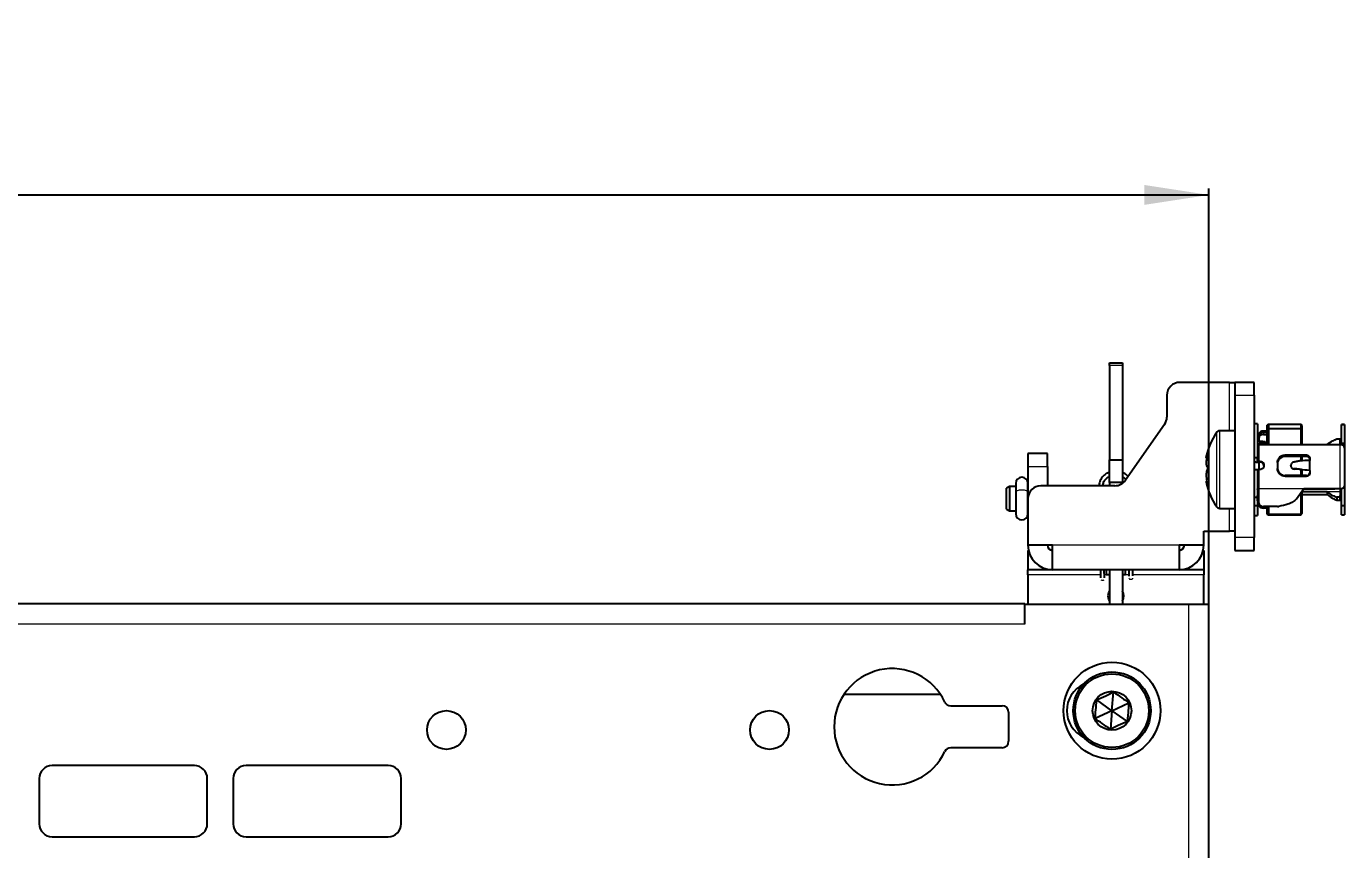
# Model space of a CAD drawing. Header units: millimetres. Extents: x -599 to 823, y -273 to 1990.
# Drawn here: x -190.4 to 13.6, y 1786.7 to 1914.1 of the extents above; entities that cross this region are included whole.
import ezdxf

# ---------------------------------------------------------------- set-up
doc = ezdxf.new("R2010")
doc.units = ezdxf.units.MM
doc.layers.add('FORMAT', color=7, linetype='Continuous')
doc.styles.add('SLDTEXTSTYLE0', font='TXT', dxfattribs={"width": 0.75})
doc.dimstyles.new('SLDDIMSTYLE0', dxfattribs={"dimtxt": 20, "dimasz": 10, "dimexe": 0, "dimexo": 0.0625, "dimgap": 5, "dimtad": 2, "dimdec": 1, "dimrnd": 1e-09, "dimzin": 12, "dimdsep": 46, "dimtxsty": 'SLDTEXTSTYLE0', "dimsah": 1, "dimcen": 0.09, "dimadec": 0, "dimazin": 3, "dimtfac": 1, "dimtofl": 0, "dimtmove": 0, "dimatfit": 3, "dimfxl": 0, "dimfrac": 2, "dimtolj": 1, "dimtzin": 12, "dimarcsym": 0})

# ---------------------------------------------------------------- blocks, each defined once
blk = doc.blocks.new('_D_1')
at = {"layer": 'FORMAT'}
for p, q in [((-493.4, 1824.76), (-493.4, 1889.05)), ((-7.4, 1824.76), (-7.4, 1889.05)), ((-493.4, 1888.05), (-7.4, 1888.05))]:
    blk.add_line(p, q, dxfattribs=at)
for points in [[(-493.4, 1888.05), (-483.4, 1886.51), (-483.4, 1889.59)], [(-7.4, 1888.05), (-17.4, 1889.59), (-17.4, 1886.51)]]:
    blk.add_solid(points, dxfattribs=at)
at = {"layer": 'FORMAT', "insert": (-272.57, 1913.83), "char_height": 20, "attachment_point": 1, "style": 'SLDTEXTSTYLE0'}
blk.add_mtext('486', dxfattribs=at)

msp = doc.modelspace()

# ---------------------------------------------------------------- linework, layer by layer
at = {"color": 7, "linetype": 'Continuous', "lineweight": 25}
for p, q in [((-22.8, 1862.05), (-20.8, 1862.05)), ((-22.8, 1861.68), (-22.8, 1862.05)), ((-22.8, 1861.68), (-22.8, 1847.05)), ((-20.8, 1862.05), (-20.8, 1861.68)), ((-20.8, 1861.68), (-20.8, 1847.05)), ((-4.2, 1859.05), (-11.9, 1859.05)), ((-4.2, 1859.05), (-3.4, 1859.05)), ((-3.4, 1859.05), (-3.4, 1857.05)), ((-0.4, 1859.05), (-3.4, 1859.05)), ((-0.4, 1857.05), (-0.4, 1859.05)), ((-13.9, 1857.05), (-13.9, 1853.68)), ((-3.4, 1857.05), (-3.4, 1835.05)), ((-0.4, 1857.05), (-0.4, 1835.05)), ((-14.26, 1852.53), (-20.3, 1843.9)), ((0.1, 1852.65), (-0.4, 1852.65)), ((0.1, 1852.65), (0.1, 1847.41)), ((1.8, 1852.55), (1.6, 1852.43)), ((1.6, 1851.82), (1.6, 1852.43)), ((6.89, 1852.55), (1.8, 1852.55)), ((1.8, 1852.55), (1.8, 1851.89)), ((7, 1852.35), (6.89, 1852.55)), ((6.89, 1851.89), (6.89, 1852.55)), ((7, 1852.35), (7, 1851.76)), ((13.6, 1852.55), (13.1, 1852.55)), ((13.1, 1852.55), (13.1, 1852.55)), ((13.1, 1852.55), (13.6, 1852.55)), ((13.1, 1849.62), (13.1, 1852.55)), ((13.6, 1852.55), (13.6, 1852.55)), ((13.6, 1852.55), (13.6, 1849.62)), ((-3.4, 1851.55), (-5.72, 1851.55)), ((0.3, 1850.68), (0.3, 1850.99)), ((0.3, 1850.37), (0.3, 1850.68)), ((0.3, 1850.37), (0.3, 1849.99)), ((1.6, 1851.5), (1.05, 1851.5)), ((1.6, 1851.27), (1.05, 1851.27)), ((1.05, 1850.97), (1.6, 1850.97)), ((1.8, 1851.89), (1.6, 1851.82)), ((1.6, 1849.41), (1.6, 1851.82)), ((1.8, 1851.89), (1.8, 1849.41)), ((1.8, 1851.89), (6.89, 1851.89)), ((6.89, 1849.41), (6.89, 1851.89)), ((7, 1851.76), (6.89, 1851.89)), ((7, 1851.76), (7, 1849.41)), ((12.4, 1850.29), (12.9, 1850.29)), ((0.1, 1849.49), (0.34, 1849.41)), ((0.3, 1849.41), (10.9, 1849.41)), ((1.6, 1849.7), (0.4, 1849.7)), ((0.4, 1849.4), (0.4, 1849.7)), ((7, 1849.5), (7.08, 1849.41)), ((10.9, 1849.41), (12.9, 1849.41)), ((13.1, 1849.62), (13.6, 1849.62)), ((13.1, 1849.39), (13.1, 1849.62)), ((13.6, 1849.62), (13.6, 1848.85)), ((13.6, 1848.85), (13.6, 1843.04)), ((-32.4, 1848.05), (-35.4, 1848.05)), ((-35.4, 1848.05), (-35.4, 1846.05)), ((-32.4, 1846.05), (-32.4, 1848.05)), ((-22.8, 1847.05), (-20.8, 1847.05)), ((-22.8, 1843.55), (-22.8, 1847.05)), ((-20.8, 1847.05), (-20.8, 1843.55)), ((-0.4, 1847.41), (0.1, 1847.41)), ((0.1, 1846.88), (0.1, 1847.41)), ((0.55, 1846.82), (0.3, 1846.82)), ((0.55, 1846.69), (0.3, 1846.69)), ((0.4, 1845.53), (0.4, 1846.69)), ((1.1, 1846.28), (1.1, 1846.12)), ((3.2, 1846.67), (3.2, 1845.72)), ((4.4, 1847.81), (7.7, 1847.81)), ((7.7, 1847.57), (4.4, 1847.57)), ((6.89, 1846.92), (6.89, 1847.57)), ((7, 1847.57), (7, 1846.93)), ((8.2, 1847.35), (8.2, 1846.98)), ((8.2, 1845.4), (8.2, 1846.98)), ((-35.4, 1846.05), (-35.4, 1841.05)), ((-32.4, 1846.05), (-32.4, 1843.05)), ((-0.4, 1845.58), (0.1, 1845.58)), ((0.1, 1845.58), (0.1, 1841.25)), ((0.55, 1845.57), (0.3, 1845.57)), ((7.7, 1844.62), (4.4, 1844.62)), ((4.4, 1844.52), (7.7, 1844.52)), ((5.27, 1846.14), (5.27, 1846.18)), ((5.6, 1845.68), (5.84, 1845.63)), ((5.93, 1845.62), (5.84, 1845.64)), ((6.89, 1844.62), (6.89, 1845.55)), ((7, 1845.56), (7, 1844.62)), ((8.2, 1845.4), (8.2, 1845.01)), ((-38.25, 1842.95), (-38.75, 1842.66)), ((-38.75, 1839.44), (-38.75, 1842.66)), ((-37.3, 1842.95), (-38.25, 1842.95)), ((-38.25, 1842.95), (-38.25, 1839.15)), ((-37.3, 1843.42), (-37.3, 1842.05)), ((-35.4, 1842.05), (-35.4, 1843.42)), ((-35.4, 1842.95), (-35.4, 1842.95)), ((-21.94, 1843.05), (-33.4, 1843.05)), ((-24.37, 1843.15), (-24.37, 1843.05)), ((-23.77, 1843.05), (-23.77, 1843.15)), ((-20.8, 1843.55), (-22.8, 1843.55)), ((-22.8, 1843.55), (-22.8, 1843.05)), ((-20.8, 1843.55), (-20.8, 1843.41)), ((-7.8, 1843.69), (-7.82, 1843.69)), ((0.13, 1842.55), (0.3, 1842.55)), ((0.3, 1840.42), (0.3, 1842.61)), ((6.15, 1841.02), (7.3, 1842.61)), ((7, 1842.2), (7, 1841.9)), ((7.26, 1842.55), (12.1, 1842.55)), ((7.3, 1842.61), (12.9, 1842.61)), ((12.1, 1842.55), (12.16, 1842.61)), ((12.1, 1842.55), (12.1, 1842.61)), ((13.1, 1840), (13.1, 1842.63)), ((13.58, 1842.93), (13.6, 1842.93)), ((13.6, 1843.04), (13.6, 1842.93)), ((13.6, 1842.93), (13.6, 1840)), ((-37.3, 1842.05), (-37.3, 1838.72)), ((-35.4, 1838.72), (-35.4, 1842.05)), ((-35.4, 1841.05), (-35.4, 1833.85)), ((0.1, 1841.25), (-0.4, 1841.25)), ((0.1, 1842.06), (0.3, 1842.09)), ((0.1, 1841.25), (0.1, 1839.93)), ((0.3, 1840.11), (0.3, 1840.42)), ((6.68, 1841.76), (6.89, 1841.76)), ((6.89, 1841.76), (6.89, 1842.04)), ((6.89, 1841.76), (7, 1841.9)), ((6.89, 1838.67), (6.89, 1841.76)), ((10.9, 1842.09), (7, 1842.09)), ((7, 1841.9), (7, 1838.84)), ((7, 1841.6), (7.08, 1841.69)), ((7, 1841.69), (10.9, 1841.69)), ((10.9, 1842.09), (10.9, 1841.69)), ((12.4, 1841.3), (12.4, 1840.81)), ((12.9, 1841.3), (12.4, 1841.3)), ((12.4, 1840.81), (12.9, 1840.81)), ((12.9, 1841.3), (12.9, 1841.55)), ((12.9, 1840.81), (12.9, 1841.3)), ((-38.75, 1839.44), (-38.25, 1839.15)), ((-38.25, 1839.15), (-37.3, 1839.15)), ((-35.4, 1839.15), (-35.4, 1839.15)), ((-5.72, 1839.55), (-3.4, 1839.55)), ((0.1, 1839.93), (-0.4, 1839.93)), ((-0.4, 1838.45), (0.1, 1838.45)), ((0.1, 1839.93), (0.1, 1838.45)), ((3.2, 1839.83), (1.05, 1839.83)), ((1.6, 1839.6), (1.05, 1839.6)), ((1.6, 1838.77), (1.6, 1839.83)), ((1.6, 1838.77), (1.8, 1838.67)), ((1.6, 1838.67), (1.6, 1838.77)), ((1.6, 1838.67), (1.8, 1838.55)), ((1.8, 1839.83), (1.8, 1838.67)), ((1.8, 1838.67), (6.89, 1838.67)), ((1.8, 1838.67), (1.8, 1838.55)), ((1.8, 1838.55), (6.89, 1838.55)), ((6.89, 1838.67), (7, 1838.84)), ((6.89, 1838.55), (7, 1838.75)), ((6.89, 1838.55), (6.89, 1838.67)), ((7, 1838.84), (7, 1838.75)), ((13.1, 1840), (13.6, 1840)), ((13.1, 1838.55), (13.1, 1840)), ((13.1, 1838.55), (13.6, 1838.55)), ((13.1, 1838.55), (13.1, 1838.55)), ((13.1, 1838.55), (13.6, 1838.55)), ((13.6, 1840), (13.6, 1838.55)), ((13.6, 1838.55), (13.6, 1838.55)), ((-8.2, 1836.05), (-4.2, 1836.05)), ((-8.2, 1833.85), (-8.2, 1836.05)), ((-3.4, 1836.05), (-4.2, 1836.05)), ((-3.4, 1835.05), (-3.4, 1833.05)), ((-0.4, 1833.05), (-0.4, 1835.05)), ((-31.6, 1833.85), (-35.4, 1833.85)), ((-35.4, 1833.05), (-35.4, 1830.05)), ((-35.4, 1833.05), (-35.31, 1833.05)), ((-31.6, 1830.05), (-31.6, 1833.85)), ((-8.2, 1833.85), (-12, 1833.85)), ((-12, 1833.85), (-12, 1830.05)), ((-8.28, 1833.05), (-8.2, 1833.05)), ((-8.2, 1833.05), (-8.2, 1830.05)), ((-3.4, 1833.05), (-0.4, 1833.05)), ((-31.6, 1830.05), (-35.4, 1830.05)), ((-35.4, 1829.25), (-35.4, 1830.05)), ((-23.3, 1830.05), (-31.6, 1830.05)), ((-24.19, 1830.05), (-24.17, 1828.78)), ((-23.57, 1828.79), (-23.59, 1830.05)), ((-20.3, 1830.05), (-23.3, 1830.05)), ((-23.3, 1830.05), (-23.3, 1829.25)), ((-22.8, 1830.05), (-22.8, 1824.75)), ((-20.8, 1830.05), (-20.8, 1824.75)), ((-12, 1830.05), (-20.3, 1830.05)), ((-20.3, 1829.25), (-20.3, 1830.05)), ((-19.79, 1830.05), (-19.78, 1829.08)), ((-19.18, 1829.09), (-19.19, 1830.04)), ((-8.2, 1830.05), (-12, 1830.05)), ((-8.2, 1830.05), (-8.2, 1829.25)), ((-35.4, 1829.25), (-35.4, 1824.75)), ((-22.8, 1829.25), (-23.3, 1829.25)), ((-20.3, 1829.25), (-20.8, 1829.25)), ((-8.2, 1824.75), (-8.2, 1829.25)), ((-35.9, 1824.76), (-464.9, 1824.76)), ((-35.9, 1824.76), (-35.9, 1824.75)), ((-35.9, 1824.75), (-10.5, 1824.75)), ((-35.9, 1821.66), (-35.9, 1824.75)), ((-10.5, 1824.75), (-7.4, 1824.75)), ((-7.4, -58.25), (-7.4, 1824.75)), ((-48.92, 1810.76), (-63.88, 1810.76)), ((-22.4, 1808.25), (-24.76, 1809.91)), ((-22.4, 1808.25), (-22.15, 1811.13)), ((-47.35, 1809.01), (-39.4, 1809.01)), ((-38.4, 1808.01), (-38.4, 1803.51)), ((-22.4, 1808.25), (-25.02, 1807.03)), ((-22.4, 1808.25), (-22.65, 1805.37)), ((-22.4, 1808.25), (-19.78, 1809.47)), ((-22.4, 1808.25), (-20.03, 1806.59)), ((-39.4, 1802.51), (-47.35, 1802.51)), ((-164.4, 1799.75), (-186.4, 1799.75)), ((-134.4, 1799.75), (-156.4, 1799.75)), ((-188.4, 1797.75), (-188.4, 1790.75)), ((-162.4, 1790.75), (-162.4, 1797.75)), ((-158.4, 1797.75), (-158.4, 1790.75)), ((-132.4, 1790.75), (-132.4, 1797.75)), ((-186.4, 1788.75), (-164.4, 1788.75)), ((-156.4, 1788.75), (-134.4, 1788.75))]:
    msp.add_line(p, q, dxfattribs=at)
at = {"color": 8, "linetype": 'Continuous', "lineweight": 18}
for p, q in [((-20.8, 1861.68), (-22.8, 1861.68)), ((-4.2, 1851.55), (-4.2, 1859.05)), ((-3.4, 1857.05), (-0.4, 1857.05)), ((-6.17, 1839.78), (-6.17, 1851.32)), ((-5.72, 1839.55), (-5.72, 1851.55)), ((1.05, 1851.5), (1.05, 1851.27)), ((1.05, 1851.27), (1.05, 1850.97)), ((0.3, 1849.41), (0.3, 1846.82)), ((12.9, 1842.61), (12.9, 1849.41)), ((0.55, 1846.69), (0.55, 1846.82)), ((4.4, 1847.81), (4.4, 1847.57)), ((7.7, 1847.57), (7.7, 1847.81)), ((-35.4, 1846.05), (-32.4, 1846.05)), ((0.3, 1845.57), (0.3, 1842.61)), ((4.4, 1844.62), (4.4, 1844.52)), ((7.7, 1844.52), (7.7, 1844.62)), ((0.3, 1842.61), (7.3, 1842.61)), ((12.9, 1842.09), (12.9, 1842.61)), ((12.9, 1842.09), (10.9, 1842.09)), ((-4.2, 1836.05), (-4.2, 1839.55)), ((-0.4, 1835.05), (-3.4, 1835.05)), ((-12, 1833.85), (-31.6, 1833.85)), ((-24.18, 1829.25), (-35.4, 1829.25)), ((-23.3, 1829.25), (-23.58, 1829.25)), ((-19.78, 1829.25), (-20.3, 1829.25)), ((-8.2, 1829.25), (-19.18, 1829.25)), ((-10.5, -58.25), (-10.5, 1824.75)), ((-35.9, 1821.66), (-464.9, 1821.66))]:
    msp.add_line(p, q, dxfattribs=at)
at = {"color": 8, "linetype": 'Continuous', "lineweight": 18, "flags": 128}
for points in [[(1.13, 1849.7), (1.14, 1849.81), (1.14, 1849.9), (1.14, 1849.9), (1.14, 1849.9)], [(-37.3, 1842.05), (-37.23, 1842.2), (-37.02, 1842.33), (-36.72, 1842.41), (-36.35, 1842.44)], [(-36.35, 1842.44), (-35.99, 1842.41), (-35.68, 1842.33), (-35.48, 1842.2), (-35.4, 1842.05)], [(-23.77, 1843.15), (-23.79, 1843.09), (-23.82, 1843.05)], [(-19.77, 1828.75), (-19.77, 1828.75), (-19.75, 1828.68), (-19.68, 1828.62), (-19.58, 1828.59), (-19.46, 1828.58), (-19.35, 1828.6), (-19.25, 1828.64), (-19.19, 1828.7), (-19.17, 1828.76)]]:
    msp.add_lwpolyline(points, dxfattribs=at)
at = {"color": 7, "linetype": 'Continuous', "lineweight": 25, "flags": 128}
for points in [[(0.1, 1842.49), (0.1, 1842.51), (0.12, 1842.54), (0.13, 1842.56), (0.16, 1842.58), (0.19, 1842.59), (0.22, 1842.6), (0.26, 1842.61), (0.3, 1842.61)], [(12.9, 1842.61), (13.04, 1842.62), (13.17, 1842.64), (13.29, 1842.68), (13.4, 1842.74), (13.48, 1842.8), (13.55, 1842.87), (13.59, 1842.95), (13.6, 1843.04)], [(12.9, 1841.69), (13.04, 1841.7), (13.1, 1841.71)], [(-23.81, 1830.05), (-23.88, 1830.04), (-23.98, 1830.05)], [(-22.8, 1826.75), (-22.95, 1826.48), (-23.05, 1826)], [(-23.05, 1826), (-22.95, 1825.52), (-22.8, 1825.25)]]:
    msp.add_lwpolyline(points, dxfattribs=at)
at = {"color": 7, "linetype": 'Continuous', "lineweight": 25}
for centre, radius in [((-22.4, 1808.25), 7.5), ((-22.4, 1808.25), 6), ((-22.4, 1808.25), 5.7), ((-22.4, 1808.25), 3), ((-125.4, 1805.26), 3), ((-75.4, 1805.26), 3)]:
    msp.add_circle(centre, radius, dxfattribs=at)
for centre, radius, start, end in [((-11.9, 1857.05), 2, 90, 180), ((-15.9, 1853.68), 2, 325.008, 0), ((2, 1845.55), 10, 144.7485, 169.0158), ((-5.72, 1851.01), 0.54, 90, 144.7485), ((0.95, 1850.84), 0.665, 81.0438, 166.5514), ((0.98, 1850.59), 0.687, 84.2482, 172.7634), ((0.98, 1850.29), 0.687, 84.2482, 172.7634), ((0.28, 1849.59), 0.183, 187.2366, 275.7518), ((12.96, 1848.77), 0.641, 7.2366, 95.7518), ((0.14, 1847.5), 0.821, 229.1472, 281.4476), ((0.25, 1847.05), 0.235, 229.1472, 281.4476), ((-36.35, 1843.42), 0.95, 0, 180), ((0.25, 1859.08), 13.51, 269.3637, 270.2121), ((-33.4, 1841.05), 2, 90, 180), ((-21.94, 1845.05), 2, 270, 325.008), ((2, 1845.55), 10, 190.9122, 215.2515), ((12.92, 1842.27), 0.183, 264.2482, 352.7634), ((0.98, 1840.51), 0.687, 187.2366, 275.7518), ((0.95, 1840.26), 0.665, 193.4486, 278.9562), ((-36.35, 1838.72), 0.95, 180, 0), ((-5.72, 1840.09), 0.54, 215.2515, 270), ((3.2, 1840.76), 0.932, 269.97, 282.0278), ((-31.6, 1833.85), 3.8, 180, 270), ((-31.6, 1833.85), 0.8, 180, 270), ((-12, 1833.85), 0.8, 270, 0), ((-12, 1833.85), 3.8, 270, 0), ((-21.8, 1826), 1.25, 323.1301, 36.8699), ((-56.4, 1805.76), 9, 25.1507, 334.8493), ((-24.9, 1808.25), 4.5, 114.975, 245.025), ((-47.35, 1810.01), 1, 205.1507, 270), ((-39.4, 1808.01), 1, 0, 90), ((-39.4, 1803.51), 1, 270, 0), ((-47.35, 1801.51), 1, 90, 154.8493), ((-186.4, 1797.75), 2, 90, 180), ((-164.4, 1797.75), 2, 0, 90), ((-156.4, 1797.75), 2, 90, 180), ((-134.4, 1797.75), 2, 0, 90), ((-186.4, 1790.75), 2, 180, 270), ((-164.4, 1790.75), 2, 270, 0), ((-156.4, 1790.75), 2, 180, 270), ((-134.4, 1790.75), 2, 270, 0)]:
    msp.add_arc(centre, radius, start, end, dxfattribs=at)
at = {"color": 8, "linetype": 'Continuous', "lineweight": 18}
for centre, radius, start, end in [((-24.24, 1843.15), 0.131, 182.8019, 231.2595), ((-23.87, 1828.83), 0.404, 231.9427, 309.5849)]:
    msp.add_arc(centre, radius, start, end, dxfattribs=at)
at = {"color": 7, "linetype": 'Continuous', "lineweight": 25}
for points, knots in [([(0.1, 1850.36), (0.1, 1850.34), (0.1, 1850.3), (0.12, 1850.25), (0.16, 1850.19), (0.23, 1850.19), (0.28, 1850.18), (0.3, 1850.18)], [0, 0, 0, 0, 0.195353, 0.37764, 0.539051, 0.782239, 1, 1, 1, 1]), ([(10.9, 1849.41), (11.18, 1849.62), (11.68, 1850), (12.18, 1850.2), (12.4, 1850.29)], [0, 0, 0, 0, 0.559911, 1, 1, 1, 1]), ([(12.9, 1849.41), (12.9, 1849.62), (12.9, 1850), (12.9, 1850.2), (12.9, 1850.29)], [0, 0, 0, 0, 0.559866, 1, 1, 1, 1]), ([(0.1, 1850.17), (0.1, 1850.15), (0.1, 1850.11), (0.12, 1850.06), (0.16, 1850.01), (0.23, 1850), (0.4, 1849.98), (0.71, 1849.94), (0.98, 1849.92), (1.14, 1849.9)], [0, 0, 0, 0, 0.052051, 0.100621, 0.143629, 0.208426, 0.277664, 0.558659, 1, 1, 1, 1]), ([(1.14, 1849.9), (1.17, 1849.9), (1.22, 1849.89), (1.27, 1849.87), (1.3, 1849.84), (1.3, 1849.82), (1.3, 1849.81)], [0, 0, 0, 0, 0.266331, 0.548449, 0.829136, 1, 1, 1, 1]), ([(1.3, 1849.81), (1.3, 1849.78), (1.3, 1849.75), (1.3, 1849.71), (1.3, 1849.7)], [0, 0, 0, 0, 0.786734, 1, 1, 1, 1]), ([(-7.82, 1847.41), (-7.82, 1847.41), (-7.83, 1847.39), (-7.8, 1847.53), (-7.73, 1847.79), (-7.64, 1848.02), (-7.61, 1848.08), (-7.6, 1848.1), (-7.6, 1848.09), (-7.6, 1848.08), (-7.6, 1848.05), (-7.62, 1847.97), (-7.7, 1847.62), (-7.79, 1847.17), (-7.83, 1846.67), (-7.81, 1846.3), (-7.74, 1846.12), (-7.67, 1845.99), (-7.64, 1845.94), (-7.62, 1845.89), (-7.61, 1845.85), (-7.6, 1845.82), (-7.6, 1845.8), (-7.6, 1845.79)], [0, 0, 0, 0, 0.01095, 0.084261, 0.251384, 0.301143, 0.326111, 0.336174, 0.341648, 0.347168, 0.3534, 0.364584, 0.407267, 0.575793, 0.655414, 0.736053, 0.89255, 0.931183, 0.955749, 0.971918, 0.988179, 0.994671, 1, 1, 1, 1]), ([(0.55, 1846.82), (0.61, 1846.82), (0.74, 1846.81), (0.9, 1846.71), (1.03, 1846.58), (1.09, 1846.43), (1.1, 1846.32), (1.1, 1846.28)], [0, 0, 0, 0, 0.2143929, 0.4287887, 0.6430611, 0.8568545, 1, 1, 1, 1]), ([(1.1, 1846.15), (1.09, 1846.21), (1.08, 1846.33), (0.99, 1846.5), (0.85, 1846.62), (0.7, 1846.68), (0.59, 1846.69), (0.55, 1846.69)], [0, 0, 0, 0, 0.214211, 0.428471, 0.641842, 0.855602, 1, 1, 1, 1]), ([(3.2, 1846.67), (3.21, 1846.8), (3.24, 1847.06), (3.44, 1847.4), (3.74, 1847.65), (4.07, 1847.78), (4.3, 1847.8), (4.4, 1847.81)], [0, 0, 0, 0, 0.212833, 0.42585, 0.635542, 0.846587, 1, 1, 1, 1]), ([(4.4, 1847.57), (4.27, 1847.56), (4, 1847.54), (3.64, 1847.35), (3.37, 1847.07), (3.22, 1846.75), (3.21, 1846.53), (3.2, 1846.43)], [0, 0, 0, 0, 0.212875, 0.425767, 0.637937, 0.847353, 1, 1, 1, 1]), ([(5.68, 1846.7), (5.63, 1846.69), (5.53, 1846.66), (5.41, 1846.56), (5.32, 1846.42), (5.28, 1846.28), (5.27, 1846.2), (5.27, 1846.18)], [0, 0, 0, 0, 0.225867, 0.451734, 0.677598, 0.903479, 1, 1, 1, 1]), ([(8.2, 1846.98), (7.7, 1846.97), (7.03, 1846.95), (6.14, 1846.8), (5.83, 1846.73), (5.68, 1846.7)], [0, 0, 0, 0, 0.587693, 0.790818, 1, 1, 1, 1]), ([(7.7, 1847.81), (7.76, 1847.8), (7.87, 1847.79), (8.02, 1847.71), (8.13, 1847.6), (8.19, 1847.47), (8.2, 1847.39), (8.2, 1847.35)], [0, 0, 0, 0, 0.214445, 0.428893, 0.643239, 0.857188, 1, 1, 1, 1]), ([(8.2, 1847.12), (8.2, 1847.17), (8.18, 1847.27), (8.1, 1847.41), (7.97, 1847.51), (7.83, 1847.57), (7.74, 1847.57), (7.7, 1847.57)], [0, 0, 0, 0, 0.214295, 0.42863, 0.64223, 0.856153, 1, 1, 1, 1]), ([(-22.8, 1845.11), (-22.83, 1845.1), (-23.14, 1845.04), (-23.66, 1844.68), (-24.18, 1844.08), (-24.36, 1843.52), (-24.37, 1843.21), (-24.37, 1843.15)], [0, 0, 0, 0, 0.027258, 0.332367, 0.638027, 0.91803, 1, 1, 1, 1]), ([(-23.77, 1843.15), (-23.76, 1843.25), (-23.75, 1843.53), (-23.51, 1843.96), (-23.15, 1844.32), (-22.87, 1844.42), (-22.8, 1844.45)], [0, 0, 0, 0, 0.181412, 0.557801, 0.886774, 1, 1, 1, 1]), ([(-19.89, 1844.49), (-20.03, 1844.64), (-20.28, 1844.9), (-20.64, 1845.02), (-20.8, 1845.07)], [0, 0, 0, 0, 0.568541, 1, 1, 1, 1]), ([(-20.8, 1844.43), (-20.67, 1844.37), (-20.43, 1844.25), (-20.31, 1844.06), (-20.25, 1843.98)], [0, 0, 0, 0, 0.543333, 1, 1, 1, 1]), ([(-7.6, 1845.79), (-7.6, 1845.78), (-7.6, 1845.76), (-7.61, 1845.71), (-7.65, 1845.58), (-7.73, 1845.4), (-7.8, 1845.13), (-7.83, 1844.8), (-7.81, 1844.33), (-7.73, 1843.88), (-7.65, 1843.51), (-7.62, 1843.37), (-7.6, 1843.3), (-7.6, 1843.27), (-7.6, 1843.25), (-7.6, 1843.24), (-7.61, 1843.24), (-7.67, 1843.33), (-7.76, 1843.54), (-7.83, 1843.73), (-7.82, 1843.67), (-7.82, 1843.65)], [0, 0, 0, 0, 0.00546, 0.013139, 0.034416, 0.129524, 0.242679, 0.314342, 0.38659, 0.544101, 0.595865, 0.621803, 0.634844, 0.640474, 0.646162, 0.651047, 0.659654, 0.686306, 0.810748, 0.936288, 1, 1, 1, 1]), ([(1.1, 1846.12), (1.09, 1846.06), (1.08, 1845.93), (0.99, 1845.77), (0.85, 1845.64), (0.69, 1845.58), (0.59, 1845.57), (0.55, 1845.57)], [0, 0, 0, 0, 0.2143054, 0.4286504, 0.6422794, 0.8562229, 1, 1, 1, 1]), ([(3.2, 1845.83), (3.21, 1845.7), (3.24, 1845.43), (3.44, 1845.07), (3.73, 1844.8), (4.07, 1844.65), (4.3, 1844.63), (4.4, 1844.62)], [0, 0, 0, 0, 0.212376, 0.424979, 0.633479, 0.843609, 1, 1, 1, 1]), ([(4.4, 1844.52), (4.27, 1844.53), (4, 1844.56), (3.64, 1844.76), (3.37, 1845.06), (3.22, 1845.4), (3.21, 1845.63), (3.2, 1845.72)], [0, 0, 0, 0, 0.213238, 0.42649, 0.63916, 0.849598, 1, 1, 1, 1]), ([(5.27, 1846.14), (5.28, 1846.08), (5.29, 1845.97), (5.36, 1845.83), (5.47, 1845.73), (5.59, 1845.68), (5.66, 1845.68), (5.68, 1845.67)], [0, 0, 0, 0, 0.225883, 0.451767, 0.67765, 0.903524, 1, 1, 1, 1]), ([(8.2, 1845.4), (7.7, 1845.45), (7.03, 1845.51), (6.14, 1845.66), (5.83, 1845.67), (5.68, 1845.67)], [0, 0, 0, 0, 0.587693, 0.790818, 1, 1, 1, 1]), ([(7, 1845.54), (6.96, 1845.54), (6.76, 1845.56), (6.36, 1845.62), (6.07, 1845.62), (5.93, 1845.62)], [0, 0, 0, 0, 0.099559, 0.54474, 1, 1, 1, 1]), ([(7.7, 1844.62), (7.76, 1844.63), (7.87, 1844.64), (8.02, 1844.72), (8.13, 1844.85), (8.19, 1844.99), (8.2, 1845.08), (8.2, 1845.12)], [0, 0, 0, 0, 0.214385, 0.428772, 0.643033, 0.856802, 1, 1, 1, 1]), ([(8.2, 1845.01), (8.2, 1844.96), (8.18, 1844.84), (8.1, 1844.7), (7.97, 1844.59), (7.83, 1844.53), (7.74, 1844.52), (7.7, 1844.52)], [0, 0, 0, 0, 0.214373, 0.428779, 0.642592, 0.856666, 1, 1, 1, 1]), ([(0.1, 1841.44), (0.1, 1841.46), (0.1, 1841.49), (0.12, 1841.54), (0.16, 1841.59), (0.23, 1841.59), (0.28, 1841.59), (0.3, 1841.59)], [0, 0, 0, 0, 0.195302, 0.377541, 0.538909, 0.761383, 1, 1, 1, 1]), ([(0.1, 1840.93), (0.1, 1840.95), (0.1, 1840.99), (0.12, 1841.04), (0.16, 1841.09), (0.23, 1841.1), (0.28, 1841.11), (0.3, 1841.11)], [0, 0, 0, 0, 0.195353, 0.37764, 0.539051, 0.782239, 1, 1, 1, 1]), ([(0.1, 1840.74), (0.1, 1840.76), (0.1, 1840.8), (0.12, 1840.85), (0.16, 1840.91), (0.23, 1840.91), (0.28, 1840.92), (0.3, 1840.92)], [0, 0, 0, 0, 0.195353, 0.37764, 0.539051, 0.782239, 1, 1, 1, 1]), ([(6.15, 1841.02), (5.98, 1840.85), (5.63, 1840.49), (4.64, 1840.12), (3.88, 1839.95), (3.4, 1839.85)], [0, 0, 0, 0, 0.254027, 0.526591, 1, 1, 1, 1]), ([(10.9, 1842.09), (11.18, 1841.89), (11.68, 1841.54), (12.18, 1841.37), (12.4, 1841.3)], [0, 0, 0, 0, 0.5598678, 1, 1, 1, 1]), ([(10.9, 1841.69), (11.18, 1841.48), (11.68, 1841.1), (12.18, 1840.9), (12.4, 1840.81)], [0, 0, 0, 0, 0.559911, 1, 1, 1, 1]), ([(12.9, 1842.09), (12.9, 1841.89), (12.9, 1841.54), (12.9, 1841.37), (12.9, 1841.3)], [0, 0, 0, 0, 0.559785, 1, 1, 1, 1]), ([(-25.02, 1807.03), (-24.99, 1807.35), (-24.92, 1808.15), (-24.83, 1809.14), (-24.78, 1809.76), (-24.76, 1809.91)], [0, 0, 0, 0, 0.341758, 0.840485, 1, 1, 1, 1]), ([(-24.76, 1809.91), (-24.3, 1810.12), (-23.42, 1810.53), (-22.55, 1810.94), (-22.15, 1811.13)], [0, 0, 0, 0, 0.534686, 1, 1, 1, 1]), ([(-22.15, 1811.13), (-21.73, 1810.83), (-20.94, 1810.28), (-20.15, 1809.73), (-19.78, 1809.47)], [0, 0, 0, 0, 0.5346859, 1, 1, 1, 1]), ([(-19.78, 1809.47), (-19.8, 1809.32), (-19.85, 1808.7), (-19.94, 1807.71), (-20.01, 1806.92), (-20.03, 1806.59)], [0, 0, 0, 0, 0.159515, 0.658242, 1, 1, 1, 1]), ([(-22.65, 1805.37), (-23.07, 1805.67), (-23.86, 1806.22), (-24.65, 1806.77), (-25.02, 1807.03)], [0, 0, 0, 0, 0.534686, 1, 1, 1, 1]), ([(-20.03, 1806.59), (-20.5, 1806.38), (-21.38, 1805.97), (-22.25, 1805.56), (-22.65, 1805.37)], [0, 0, 0, 0, 0.534686, 1, 1, 1, 1])]:
    msp.add_open_spline(points, degree=3, knots=knots, dxfattribs=at)
at = {"color": 8, "linetype": 'Continuous', "lineweight": 18}
msp.add_open_spline([(5.68, 1845.67), (5.72, 1845.67), (5.79, 1845.65), (5.87, 1845.63), (5.91, 1845.62), (5.93, 1845.62)], degree=3, knots=[0, 0, 0, 0, 0.502362, 0.815418, 1, 1, 1, 1], dxfattribs=at)

# ---------------------------------------------------------------- dimensions: what is measured, and where the dimension line sits
at = {"layer": 'FORMAT'}
dim = msp.add_linear_dim(base=(-7.4, 1888.05), p1=(-493.4, 1824.75), p2=(-7.4, 1824.75), angle=0, dimstyle='SLDDIMSTYLE0', dxfattribs=at)
dim.commit()
dim.dimension.update_dxf_attribs({"geometry": '_D_1', "text_midpoint": (-250.4, 1888.05), "dimtype": 160})

doc.saveas('drawing.dxf')
